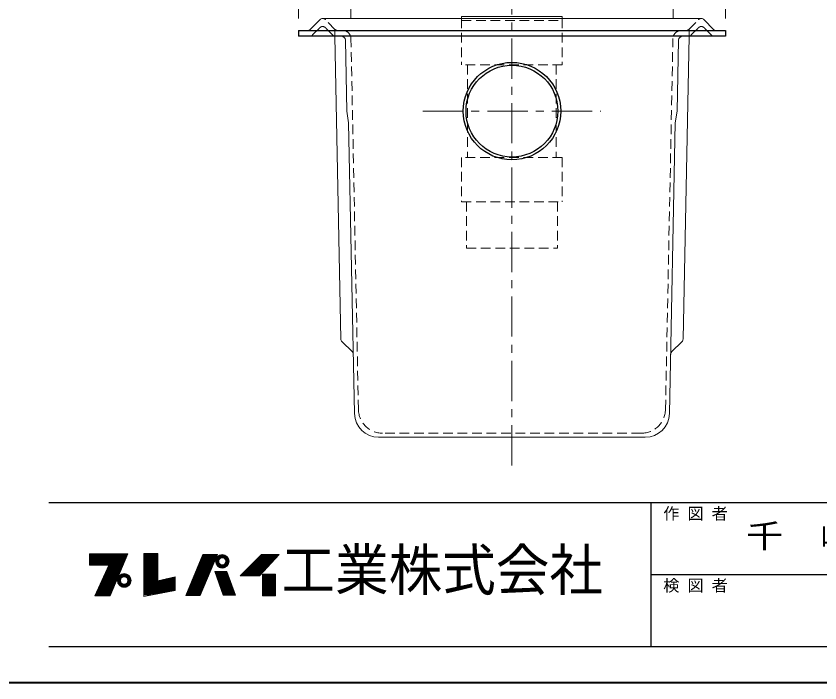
# Model space of a CAD drawing. Units: millimetres at full size, sheet at 1:10; details may follow other scales. Extents: x -1934 to 2116, y -1312 to 1498.
# Drawn here: x 51 to 1048, y -1312 to -484 of the extents above; entities that cross this region are included whole.
import ezdxf
from ezdxf.enums import TextEntityAlignment as Align

# ---------------------------------------------------------------- set-up
doc = ezdxf.new("R2010")
doc.units = ezdxf.units.MM
doc.header["$LTSCALE"] = 10
doc.linetypes.add('CHAIN1', pattern=[8, 5, -1, 1, -1])
doc.linetypes.add('DASHED1', pattern=[1.8, 1.2, -0.6])
doc.layers.add('0-0_ﾚｲﾔ1', color=4, linetype='Continuous', lineweight=9)
doc.styles.add('ＭＳ ゴシック', font='')
doc.styles.get('ＭＳ ゴシック').set_extended_font_data('MS Gothic')

msp = doc.modelspace()

# ---------------------------------------------------------------- linework, layer by layer
at = {"layer": '0-0_ﾚｲﾔ1', "linetype": 'CHAIN1'}
for p, q in [((401.07, -486.96), (401.07, -26.96)), ((931.07, -486.96), (931.07, -26.96)), ((466.07, -486.96), (466.07, -126.96)), ((866.07, -486.96), (866.07, -126.96)), ((666.07, -1041.96), (666.07, -261.96)), ((555.57, -601.96), (776.57, -601.96))]:
    msp.add_line(p, q, dxfattribs=at)
at = {"layer": '0-0_ﾚｲﾔ1', "color": 7, "lineweight": 18}
for p, q in [((415.76, -500.46), (427.5, -488.46)), ((431.07, -486.96), (901.07, -486.96)), ((916.39, -500.46), (904.65, -488.46)), ((459.31, -513.86), (461.07, -601.96)), ((872.84, -513.86), (871.08, -601.96)), ((463.36, -616.38), (461.07, -601.96)), ((868.79, -616.38), (871.08, -601.96)), ((463.36, -616.38), (470.63, -977.5)), ((861.56, -977.56), (868.79, -616.38)), ((831.53, -1006.96), (500.62, -1006.96)), ((141.5, -1152.16), (188.91, -1152.16)), ((141.5, -1152.58), (188.74, -1152.58)), ((141.5, -1153.21), (188.48, -1153.21)), ((141.5, -1153.84), (188.22, -1153.84)), ((141.5, -1154.47), (187.96, -1154.47)), ((141.5, -1155.31), (187.61, -1155.31)), ((187.35, -1155.94), (141.5, -1155.94)), ((141.5, -1156.57), (187.09, -1156.57)), ((141.5, -1157.2), (186.83, -1157.2)), ((167.54, -1203.82), (189.17, -1151.53)), ((209.12, -1151.32), (209.12, -1204.45)), ((226.55, -1151.32), (209.12, -1151.32)), ((209.12, -1152.16), (226.55, -1152.16)), ((209.12, -1152.58), (226.55, -1152.58)), ((209.12, -1153.21), (226.55, -1153.21)), ((209.12, -1153.84), (226.55, -1153.84)), ((209.12, -1154.47), (226.55, -1154.47)), ((209.12, -1155.31), (226.55, -1155.31)), ((209.12, -1155.94), (226.55, -1155.94)), ((209.12, -1156.57), (226.55, -1156.57)), ((209.12, -1157.2), (226.55, -1157.2)), ((282.41, -1152.37), (261.41, -1203.4)), ((279.26, -1203.4), (300.47, -1152.37)), ((280.43, -1157.2), (298.47, -1157.2)), ((280.68, -1156.57), (298.73, -1156.57)), ((280.94, -1155.94), (298.99, -1155.94)), ((281.2, -1155.31), (299.25, -1155.31)), ((281.55, -1154.47), (299.6, -1154.47)), ((281.81, -1153.84), (299.84, -1153.84)), ((282.07, -1153.21), (300.12, -1153.21)), ((282.41, -1152.37), (300.47, -1152.37)), ((299.06, -1156.99), (304.48, -1156.99)), ((299.72, -1155.94), (313.41, -1155.94)), ((300.43, -1155.1), (312.7, -1155.1)), ((301.64, -1154.05), (311.49, -1154.05)), ((303.12, -1153.21), (310.01, -1153.21)), ((314.07, -1156.99), (308.64, -1156.99)), ((350.24, -1157.2), (372.85, -1157.2)), ((350.87, -1156.57), (373.43, -1156.57)), ((351.5, -1155.94), (374.02, -1155.94)), ((352.13, -1155.31), (374.6, -1155.31)), ((352.76, -1178.83), (377.33, -1152.37)), ((352.97, -1154.47), (375.38, -1154.47)), ((353.6, -1153.84), (375.97, -1153.84)), ((354.23, -1153.21), (376.55, -1153.21)), ((141.5, -1157.83), (186.57, -1157.83)), ((141.5, -1158.46), (186.31, -1158.46)), ((141.5, -1158.88), (186.13, -1158.88)), ((141.5, -1159.72), (185.79, -1159.72)), ((141.5, -1160.35), (185.52, -1160.35)), ((141.5, -1160.98), (185.26, -1160.98)), ((141.5, -1161.61), (185, -1161.61)), ((141.5, -1162.24), (184.74, -1162.24)), ((141.5, -1162.87), (184.48, -1162.87)), ((141.5, -1163.5), (184.22, -1163.5)), ((141.5, -1164.13), (183.96, -1164.13)), ((141.5, -1164.76), (183.7, -1164.76)), ((165.86, -1165.6), (141.5, -1165.6)), ((148.22, -1203.82), (165.86, -1165.6)), ((182.75, -1167.07), (165.18, -1167.07)), ((183.09, -1166.23), (165.57, -1166.23)), ((183.35, -1165.6), (165.86, -1165.6)), ((209.12, -1157.83), (226.55, -1157.83)), ((209.12, -1158.46), (226.55, -1158.46)), ((209.12, -1158.88), (226.55, -1158.88)), ((209.12, -1159.72), (226.55, -1159.72)), ((209.12, -1160.35), (226.55, -1160.35)), ((209.12, -1160.98), (226.55, -1160.98)), ((209.12, -1161.61), (226.55, -1161.61)), ((209.12, -1162.24), (226.55, -1162.24)), ((209.12, -1162.87), (226.55, -1162.87)), ((209.12, -1163.5), (226.55, -1163.5)), ((209.12, -1164.13), (226.55, -1164.13)), ((209.12, -1164.76), (226.55, -1164.76)), ((209.12, -1165.6), (226.55, -1165.6)), ((209.12, -1166.23), (226.55, -1166.23)), ((209.12, -1167.07), (226.55, -1167.07)), ((276.36, -1167.07), (294.36, -1167.07)), ((276.71, -1166.23), (294.71, -1166.23)), ((276.97, -1165.6), (294.97, -1165.6)), ((277.31, -1164.76), (295.32, -1164.76)), ((277.57, -1164.13), (295.59, -1164.13)), ((277.83, -1163.5), (295.85, -1163.5)), ((278.09, -1162.87), (296.11, -1162.87)), ((278.35, -1162.24), (296.37, -1162.24)), ((278.63, -1161.61), (296.63, -1161.61)), ((278.87, -1160.98), (296.89, -1160.98)), ((279.13, -1160.35), (297.16, -1160.35)), ((279.39, -1159.72), (297.42, -1159.72)), ((279.73, -1158.88), (297.77, -1158.88)), ((279.91, -1158.46), (297.94, -1158.46)), ((280.17, -1157.83), (298.2, -1157.83)), ((298.06, -1160.98), (302.06, -1160.98)), ((298.1, -1160.14), (302.14, -1160.14)), ((298.13, -1162.03), (302.19, -1162.03)), ((298.28, -1159.09), (302.48, -1159.09)), ((298.33, -1163.08), (302.58, -1163.08)), ((298.67, -1157.83), (303.35, -1157.83)), ((298.67, -1164.13), (303.35, -1164.13)), ((299.17, -1165.18), (304.95, -1165.18)), ((299.88, -1166.23), (313.25, -1166.23)), ((300.63, -1167.07), (312.49, -1167.07)), ((313.95, -1165.18), (308.18, -1165.18)), ((314.46, -1157.83), (309.78, -1157.83)), ((314.46, -1164.13), (309.78, -1164.13)), ((314.8, -1163.08), (310.54, -1163.08)), ((314.85, -1159.09), (310.65, -1159.09)), ((315, -1162.03), (310.94, -1162.03)), ((315.02, -1160.14), (310.98, -1160.14)), ((311.06, -1160.98), (315.06, -1160.98)), ((340.37, -1167.07), (363.68, -1167.07)), ((341.21, -1166.23), (364.46, -1166.23)), ((341.84, -1165.6), (365.05, -1165.6)), ((342.68, -1164.76), (365.83, -1164.76)), ((343.31, -1164.13), (366.41, -1164.13)), ((343.94, -1163.5), (367, -1163.5)), ((344.57, -1162.87), (367.58, -1162.87)), ((345.2, -1162.24), (368.17, -1162.24)), ((345.83, -1161.61), (368.75, -1161.61)), ((346.46, -1160.98), (369.34, -1160.98)), ((347.09, -1160.35), (369.98, -1160.35)), ((347.72, -1159.72), (370.51, -1159.72)), ((348.56, -1158.88), (371.29, -1158.88)), ((348.98, -1158.46), (371.68, -1158.46)), ((349.61, -1157.83), (372.26, -1157.83)), ((178.75, -1176.73), (160.73, -1176.73)), ((179.18, -1175.68), (161.21, -1175.68)), ((179.53, -1174.84), (161.6, -1174.84)), ((162.08, -1173.79), (179.97, -1173.79)), ((180.31, -1172.95), (162.47, -1172.95)), ((180.66, -1172.11), (162.92, -1172.11)), ((163.34, -1171.06), (181.09, -1171.06)), ((181.44, -1170.22), (163.73, -1170.22)), ((181.88, -1169.17), (164.22, -1169.17)), ((182.14, -1168.54), (164.51, -1168.54)), ((182.48, -1167.7), (164.89, -1167.7)), ((181.84, -1176.73), (187.69, -1176.73)), ((209.12, -1167.7), (226.55, -1167.7)), ((209.12, -1168.54), (226.55, -1168.54)), ((209.12, -1169.17), (226.55, -1169.17)), ((209.12, -1170.22), (226.55, -1170.22)), ((209.12, -1171.06), (226.55, -1171.06)), ((209.12, -1172.11), (226.55, -1172.11)), ((209.12, -1172.95), (226.55, -1172.95)), ((209.12, -1173.79), (226.55, -1173.79)), ((209.12, -1174.84), (226.55, -1174.84)), ((209.12, -1175.68), (226.55, -1175.68)), ((209.12, -1176.73), (226.55, -1176.73)), ((272.39, -1176.73), (290.35, -1176.73)), ((272.82, -1175.68), (290.78, -1175.68)), ((273.17, -1174.84), (291.13, -1174.84)), ((273.59, -1173.79), (291.57, -1173.79)), ((273.94, -1172.95), (291.92, -1172.95)), ((274.29, -1172.11), (292.27, -1172.11)), ((274.72, -1171.06), (292.71, -1171.06)), ((275.07, -1170.22), (293.05, -1170.22)), ((275.5, -1169.17), (293.49, -1169.17)), ((275.76, -1168.54), (293.75, -1168.54)), ((276.1, -1167.7), (294.1, -1167.7)), ((297.4, -1173.79), (312.1, -1173.79)), ((297.76, -1174.84), (312.49, -1174.84)), ((298.05, -1175.68), (312.8, -1175.68)), ((298.42, -1176.73), (313.18, -1176.73)), ((302.29, -1168.33), (310.83, -1168.33)), ((304.29, -1169.17), (308.84, -1169.17)), ((322.94, -1203.19), (312.02, -1173.58)), ((330.71, -1176.73), (354.71, -1176.73)), ((331.76, -1175.68), (355.69, -1175.68)), ((332.6, -1174.84), (356.47, -1174.84)), ((333.65, -1173.79), (357.44, -1173.79)), ((334.49, -1172.95), (358.22, -1172.95)), ((335.33, -1172.11), (359, -1172.11)), ((336.38, -1171.06), (359.98, -1171.06)), ((337.22, -1170.22), (360.76, -1170.22)), ((338.27, -1169.17), (361.73, -1169.17)), ((338.9, -1168.54), (362.32, -1168.54)), ((339.74, -1167.7), (363.1, -1167.7)), ((174.67, -1186.6), (156.2, -1186.6)), ((175.01, -1185.76), (156.56, -1185.76)), ((175.45, -1184.71), (157.04, -1184.71)), ((157.43, -1183.87), (175.8, -1183.87)), ((176.23, -1182.82), (157.92, -1182.82)), ((176.75, -1181.56), (158.5, -1181.56)), ((177.19, -1180.51), (158.98, -1180.51)), ((177.53, -1179.67), (159.37, -1179.67)), ((177.97, -1178.62), (159.85, -1178.62)), ((160.24, -1177.78), (178.31, -1177.78)), ((176.26, -1184.71), (180.26, -1184.71)), ((176.3, -1183.87), (180.34, -1183.87)), ((176.33, -1185.76), (180.39, -1185.76)), ((176.48, -1182.82), (180.68, -1182.82)), ((176.48, -1186.6), (180.68, -1186.6)), ((176.87, -1181.56), (181.55, -1181.56)), ((177.37, -1180.51), (183.15, -1180.51)), ((177.92, -1179.67), (191.61, -1179.67)), ((178.83, -1178.62), (190.69, -1178.62)), ((179.84, -1177.78), (189.69, -1177.78)), ((192.15, -1180.51), (186.38, -1180.51)), ((192.66, -1181.56), (187.98, -1181.56)), ((193.05, -1182.82), (188.85, -1182.82)), ((193.05, -1186.6), (188.85, -1186.6)), ((193.2, -1185.76), (189.14, -1185.76)), ((193.22, -1183.87), (189.18, -1183.87)), ((189.26, -1184.71), (193.26, -1184.71)), ((209.12, -1177.78), (226.55, -1177.78)), ((209.12, -1178.62), (226.55, -1178.62)), ((209.12, -1179.67), (226.55, -1179.67)), ((209.12, -1180.51), (226.55, -1180.51)), ((209.12, -1181.56), (226.55, -1181.56)), ((209.12, -1182.82), (226.55, -1182.82)), ((209.12, -1183.87), (226.55, -1183.87)), ((209.12, -1184.71), (226.55, -1184.71)), ((209.12, -1185.76), (248.18, -1185.76)), ((209.12, -1186.6), (248.18, -1186.6)), ((248.18, -1184.71), (228.43, -1184.71)), ((248.18, -1183.87), (232.2, -1183.87)), ((248.18, -1182.82), (236.9, -1182.82)), ((248.18, -1181.56), (242.54, -1181.56)), ((268.33, -1186.6), (286.25, -1186.6)), ((268.67, -1185.76), (286.6, -1185.76)), ((269.1, -1184.71), (287.03, -1184.71)), ((269.45, -1183.87), (287.38, -1183.87)), ((269.88, -1182.82), (287.82, -1182.82)), ((270.4, -1181.56), (288.34, -1181.56)), ((270.83, -1180.51), (288.78, -1180.51)), ((271.18, -1179.67), (289.13, -1179.67)), ((271.61, -1178.62), (289.56, -1178.62)), ((271.96, -1177.78), (289.91, -1177.78)), ((298.78, -1177.78), (313.57, -1177.78)), ((299.07, -1178.62), (313.88, -1178.62)), ((299.44, -1179.67), (314.27, -1179.67)), ((299.73, -1180.51), (314.58, -1180.51)), ((300.1, -1181.56), (314.97, -1181.56)), ((300.53, -1182.82), (315.43, -1182.82)), ((300.9, -1183.87), (315.82, -1183.87)), ((301.19, -1184.71), (316.13, -1184.71)), ((301.56, -1185.76), (316.52, -1185.76)), ((301.85, -1186.6), (316.82, -1186.6)), ((328.61, -1178.83), (352.76, -1178.83)), ((329.66, -1177.78), (353.74, -1177.78)), ((356.54, -1177.78), (372.5, -1177.78)), ((356.54, -1178.62), (372.5, -1178.62)), ((356.54, -1179.67), (372.5, -1179.67)), ((356.54, -1180.51), (372.5, -1180.51)), ((356.54, -1181.56), (372.5, -1181.56)), ((356.54, -1182.82), (372.5, -1182.82)), ((356.54, -1183.87), (372.5, -1183.87)), ((356.54, -1184.71), (372.5, -1184.71)), ((356.54, -1185.76), (372.5, -1185.76)), ((356.54, -1186.6), (372.5, -1186.6)), ((170.32, -1197.1), (151.32, -1197.1)), ((170.84, -1195.84), (151.91, -1195.84)), ((171.19, -1195), (152.29, -1195)), ((171.63, -1193.95), (152.78, -1193.95)), ((172.06, -1192.9), (153.26, -1192.9)), ((172.49, -1191.85), (153.75, -1191.85)), ((172.93, -1190.8), (154.23, -1190.8)), ((173.28, -1189.96), (154.62, -1189.96)), ((173.71, -1188.91), (155.1, -1188.91)), ((174.15, -1187.86), (155.59, -1187.86)), ((176.87, -1187.86), (181.55, -1187.86)), ((177.37, -1188.91), (183.15, -1188.91)), ((178.08, -1189.96), (191.45, -1189.96)), ((178.83, -1190.8), (190.69, -1190.8)), ((180.15, -1191.85), (189.38, -1191.85)), ((182.49, -1192.9), (187.04, -1192.9)), ((192.15, -1188.91), (186.38, -1188.91)), ((192.66, -1187.86), (187.98, -1187.86)), ((209.12, -1187.86), (248.18, -1187.86)), ((209.12, -1188.91), (248.18, -1188.91)), ((209.12, -1189.96), (248.18, -1189.96)), ((209.12, -1190.8), (248.18, -1190.8)), ((209.12, -1191.85), (248.18, -1191.85)), ((209.12, -1192.9), (248.18, -1192.9)), ((209.12, -1193.95), (248.18, -1193.95)), ((209.12, -1195), (248.18, -1195)), ((209.12, -1195.84), (248.18, -1195.84)), ((209.12, -1197.1), (248.18, -1197.1)), ((264.01, -1197.1), (281.88, -1197.1)), ((264.52, -1195.84), (282.41, -1195.84)), ((264.87, -1195), (282.75, -1195)), ((265.3, -1193.95), (283.19, -1193.95)), ((265.73, -1192.9), (283.63, -1192.9)), ((266.17, -1191.85), (284.06, -1191.85)), ((266.6, -1190.8), (284.5, -1190.8)), ((266.94, -1189.96), (284.85, -1189.96)), ((267.38, -1188.91), (285.29, -1188.91)), ((267.81, -1187.86), (285.72, -1187.86)), ((302.29, -1187.86), (317.29, -1187.86)), ((302.65, -1188.91), (317.68, -1188.91)), ((302.99, -1189.96), (318.06, -1189.96)), ((303.31, -1190.8), (318.37, -1190.8)), ((303.67, -1191.85), (318.76, -1191.85)), ((304.04, -1192.9), (319.15, -1192.9)), ((304.4, -1193.95), (319.54, -1193.95)), ((304.77, -1195), (319.92, -1195)), ((305.06, -1195.84), (320.23, -1195.84)), ((305.5, -1197.1), (320.7, -1197.1)), ((356.54, -1187.86), (372.5, -1187.86)), ((356.54, -1188.91), (372.5, -1188.91)), ((356.54, -1189.96), (372.5, -1189.96)), ((356.54, -1190.8), (372.5, -1190.8)), ((356.54, -1191.85), (372.5, -1191.85)), ((356.54, -1192.9), (372.5, -1192.9)), ((356.54, -1193.95), (372.5, -1193.95)), ((356.54, -1195), (372.5, -1195)), ((356.54, -1195.84), (372.5, -1195.84)), ((356.54, -1197.1), (372.5, -1197.1)), ((148.22, -1203.82), (167.54, -1203.82)), ((167.98, -1202.77), (148.71, -1202.77)), ((168.5, -1201.51), (149.29, -1201.51)), ((168.93, -1200.46), (149.77, -1200.46)), ((169.37, -1199.41), (150.26, -1199.41)), ((169.89, -1198.15), (150.84, -1198.15)), ((209.12, -1198.15), (243.59, -1198.15)), ((209.12, -1199.41), (236.7, -1199.41)), ((209.12, -1200.46), (230.95, -1200.46)), ((209.12, -1201.51), (225.21, -1201.51)), ((209.12, -1202.77), (218.31, -1202.77)), ((279.26, -1203.4), (261.41, -1203.4)), ((261.67, -1202.77), (279.53, -1202.77)), ((262.19, -1201.51), (280.05, -1201.51)), ((262.62, -1200.46), (280.49, -1200.46)), ((263.06, -1199.41), (280.92, -1199.41)), ((263.57, -1198.15), (281.45, -1198.15)), ((305.93, -1198.15), (321.08, -1198.15)), ((306.3, -1199.41), (321.55, -1199.41)), ((306.66, -1200.46), (321.94, -1200.46)), ((307.03, -1201.51), (322.32, -1201.51)), ((307.47, -1202.77), (322.79, -1202.77)), ((307.61, -1203.19), (322.94, -1203.19)), ((356.54, -1198.15), (372.5, -1198.15)), ((356.54, -1199.41), (372.5, -1199.41)), ((356.54, -1200.46), (372.5, -1200.46)), ((356.54, -1201.51), (372.5, -1201.51)), ((356.54, -1202.77), (372.5, -1202.77))]:
    msp.add_line(p, q, dxfattribs=at)
at = {"layer": '0-0_ﾚｲﾔ1', "linetype": 'DASHED1'}
for p, q in [((446.39, -500.46), (434.65, -488.46)), ((603.57, -486.96), (603.57, -544.46)), ((728.57, -486.96), (728.57, -544.46)), ((885.76, -500.46), (897.5, -488.46)), ((418.7, -507.46), (427.5, -498.47)), ((443.45, -507.46), (434.65, -498.47)), ((603.57, -489.46), (728.57, -489.46)), ((888.7, -507.46), (897.5, -498.47)), ((913.45, -507.46), (904.65, -498.47)), ((446.21, -508.96), (446.03, -500.09)), ((885.94, -508.96), (886.12, -500.09)), ((475.49, -972.56), (466.27, -511.76)), ((856.66, -972.56), (865.88, -511.76)), ((728.57, -544.46), (603.57, -544.46)), ((611.07, -544.46), (611.07, -659.46)), ((721.07, -544.46), (721.07, -659.46)), ((603.57, -659.46), (603.57, -714.46)), ((728.57, -659.46), (603.57, -659.46)), ((728.57, -659.46), (728.57, -714.46)), ((603.57, -714.46), (728.57, -714.46)), ((609.57, -714.46), (609.57, -771.96)), ((722.57, -714.46), (722.57, -771.96)), ((609.57, -771.96), (722.57, -771.96)), ((826.62, -1001.96), (505.53, -1001.96))]:
    msp.add_line(p, q, dxfattribs=at)
at = {"layer": '0-0_ﾚｲﾔ1'}
for p, q in [((603.57, -484.46), (603.57, -486.96)), ((453.73, -884.93), (446.21, -508.96)), ((878.42, -884.93), (885.94, -508.96)), ((467.58, -900.53), (455.23, -888.39)), ((864.57, -900.53), (876.92, -888.39))]:
    msp.add_line(p, q, dxfattribs=at)
at = {"layer": '0-0_ﾚｲﾔ1', "color": 5, "lineweight": 25}
for p in [(401.07, -501.96), (931.07, -508.96)]:
    msp.add_line(p, (401.07, -508.96), dxfattribs=at)
at = {"layer": '0-0_ﾚｲﾔ1', "color": 6, "lineweight": 25}
for p, q in [((2071.07, -1088.39), (91.07, -1088.39)), ((838.93, -1266.96), (838.93, -1088.39)), ((2071.07, -1177.67), (838.93, -1177.67)), ((2071.07, -1266.96), (91.07, -1266.96))]:
    msp.add_line(p, q, dxfattribs=at)
at = {"layer": '0-0_ﾚｲﾔ1', "color": 1, "lineweight": 40}
msp.add_line((2116.07, -1311.96), (-1933.93, -1311.96), dxfattribs=at)
at = {"layer": '0-0_ﾚｲﾔ1'}
msp.add_lwpolyline([(603.57, -484.46), (728.57, -484.46), (728.57, -486.96)], dxfattribs=at)
at = {"layer": '0-0_ﾚｲﾔ1', "color": 5, "lineweight": 25}
msp.add_lwpolyline([(401.07, -501.96), (931.07, -501.96), (931.07, -508.96)], dxfattribs=at)
at = {"layer": '0-0_ﾚｲﾔ1', "color": 7, "lineweight": 18}
for points in [[(141.5, -1165.6), (141.5, -1151.53), (189.17, -1151.53)], [(209.12, -1204.45), (248.18, -1197.31), (248.18, -1180.3), (226.55, -1185.13), (226.55, -1151.32)], [(328.61, -1178.83), (355.07, -1152.37), (377.33, -1152.37)], [(307.61, -1203.19), (297.32, -1173.58), (312.02, -1173.58)]]:
    msp.add_lwpolyline(points, dxfattribs=at)
msp.add_lwpolyline([(356.54, -1176.73), (356.54, -1203.82), (372.5, -1203.82), (372.5, -1176.73)], close=True, dxfattribs=at)
at = {"layer": '0-0_ﾚｲﾔ1', "color": 5, "lineweight": 25}
for radius in [60.5, 57]:
    msp.add_circle((666.07, -601.96), radius, dxfattribs=at)
at = {"layer": '0-0_ﾚｲﾔ1', "color": 7, "lineweight": 18}
for centre, radius in [((306.56, -1160.98), 8.5), ((306.56, -1160.98), 4.5), ((184.76, -1184.71), 8.5), ((184.76, -1184.71), 4.5)]:
    msp.add_circle(centre, radius, dxfattribs=at)
for centre, radius, start, end in [((431.07, -491.96), 5, 90, 135.6053), ((901.07, -491.96), 5, 44.3947, 90), ((412.18, -496.96), 5, 270, 315.6053), ((919.97, -496.96), 5, 224.3947, 270), ((454.31, -513.96), 5, 1.14576, 90), ((877.84, -513.96), 5, 90, 178.85424), ((500.62, -976.96), 30, 181.04163, 270), ((831.53, -976.96), 30, 270, 358.95837)]:
    msp.add_arc(centre, radius, start, end, dxfattribs=at)
at = {"layer": '0-0_ﾚｲﾔ1', "linetype": 'DASHED1'}
for centre, radius, start, end in [((431.07, -491.96), 5, 44.3947, 90), ((901.07, -491.96), 5, 90, 135.6053), ((431.07, -501.96), 5, 44.3947, 135.6053), ((901.07, -501.96), 5, 44.3947, 135.6053), ((415.13, -503.96), 5, 270, 315.6053), ((447.02, -503.96), 5, 224.3947, 270), ((449.97, -496.96), 5, 224.3947, 270), ((456.27, -511.96), 10, 1.14576, 90), ((875.88, -511.96), 10, 90, 178.85424), ((882.18, -496.96), 5, 270, 315.6053), ((885.13, -503.96), 5, 270, 315.6053), ((917.02, -503.96), 5, 224.3947, 270), ((505.53, -971.96), 30, 181.04163, 270), ((826.62, -971.96), 30, 270, 358.95837)]:
    msp.add_arc(centre, radius, start, end, dxfattribs=at)
at = {"layer": '0-0_ﾚｲﾔ1'}
for centre, start, end in [((458.73, -884.82), 181.2499, 225.52081), ((873.42, -884.82), 314.47919, 358.7501), ((464.08, -904.09), 1.04163, 45.52081), ((868.07, -904.09), 134.47919, 178.95837)]:
    msp.add_arc(centre, 5, start, end, dxfattribs=at)

# ---------------------------------------------------------------- texts
at = {"layer": '0-0_ﾚｲﾔ1', "color": 7, "style": 'ＭＳ ゴシック'}
for s, p in [('作 図 者', (853.93, -1113.39)), ('検 図 者', (853.93, -1202.67))]:
    msp.add_text(s, height=14.66, dxfattribs=at).set_placement(p, align=Align.BOTTOM_LEFT)
for s, height, width, p in [('千\u3000崎', 29.33, 1.15, (956.79, -1153.03)), ('工業株式会社', 51.32, 0.95, (380, -1212.67))]:
    msp.add_text(s, height=height, dxfattribs=dict(at, width=width)).set_placement(p, align=Align.BOTTOM_LEFT)

doc.saveas('drawing.dxf')
